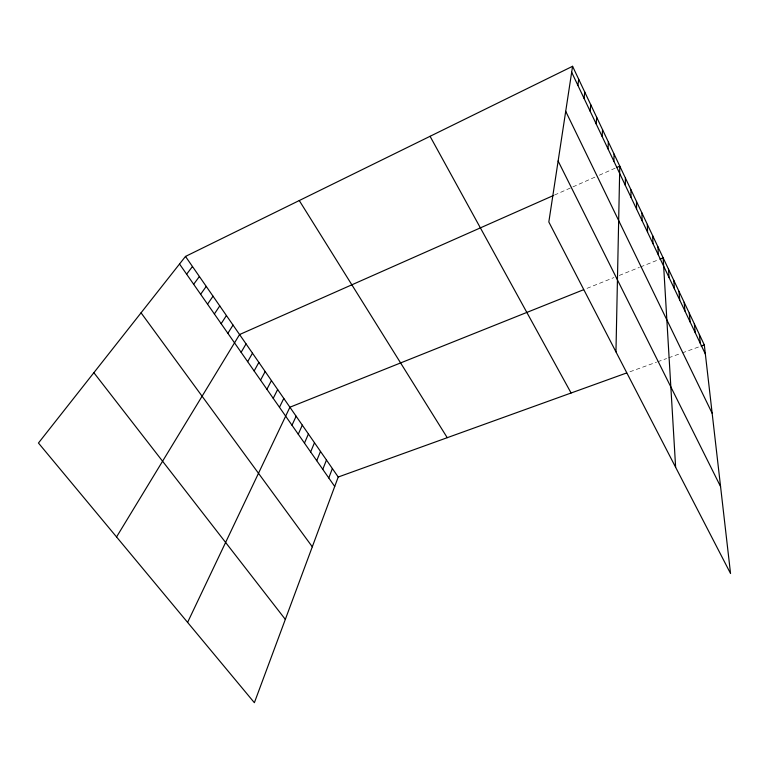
<?xml version="1.0" encoding="UTF-8"?>
<svg xmlns="http://www.w3.org/2000/svg" width="769" height="769" viewBox="0 0 769 769"><rect width="100%" height="100%" fill="white"/><g stroke="black" fill="none" stroke-linecap="round" stroke-linejoin="round"><path stroke-width="0.58" stroke-dasharray="3.85 2.88" d="M554.468 195.066L595.273 176.985M599.339 175.188L615.681 167.95M586.978 288.356L613.97 277.561M619.237 275.456L639.404 267.381M640.481 266.949L658.822 259.614M629.946 371.763L656.505 362.18M657.63 361.776L666.598 358.546M668.674 357.796L681.151 353.288M682.199 352.913L700.088 346.454"/><path stroke-width="1.15" d="M625.341 185.387L625.399 178.023M615.959 351.856L619.785 166.133L616.7 167.498M613.864 161.192L614.095 154.117M608.029 148.898L608.356 141.977M602.137 136.469L602.55 129.701M596.177 123.905L596.686 117.292M590.15 111.207L590.755 104.747M584.056 98.365L584.757 92.069M577.894 85.378L578.701 79.255M572.578 66.297L548.826 221.991L730.55 573.53L704.317 344.935L572.578 66.297L185.492 256.433L38.45 443.021L254.376 702.703L338.225 477.02L626.677 372.946M328.776 477.953L332.371 468.561M322.778 469.359L326.46 460.025M316.732 460.689L320.5 451.422M310.628 451.932L314.492 442.733M304.466 443.107L308.427 433.976M298.257 434.206L302.304 425.142M291.989 425.219L296.132 416.221M187.598 622.39L289.903 407.224L583.633 289.702M279.464 407.272L283.799 398.419M273.216 398.313L277.647 389.527M266.91 389.268L271.447 380.568M260.547 380.155L265.18 371.523M254.135 370.956L258.865 362.401M247.656 361.67L252.492 353.192M241.12 352.298L246.061 343.906M116.552 536.945L239.572 334.544L553.411 195.528M227.874 333.304L233.026 325.085M221.155 323.682L226.422 315.54M214.378 313.963L219.761 305.918M207.534 304.159L213.032 296.2M200.632 294.258L206.246 286.395M193.663 284.27L199.392 276.504M186.627 274.187L192.471 266.516M659.908 259.182L663.157 257.875L675.634 467.292M701.145 346.079L704.317 344.935M93.866 372.696L285.328 619.391M141.054 312.82L312.301 546.817M179.523 264.007L334.717 486.469M185.492 256.433L338.225 477.02M299.276 200.546L447.241 437.686M430.063 136.296L571.098 392.997M558.121 161.009L720.572 486.594M565.705 111.322L712.171 413.318M571.665 72.248L705.375 354.076M699.357 334.438L700.338 343.483M694.34 323.826L695.263 332.775M689.274 313.118L690.129 321.951M684.16 302.294L684.948 311.022M678.989 291.364L679.7 299.977M673.769 280.32L674.413 288.817M668.492 269.16L669.059 277.542M657.928 246.82L658.351 254.962M652.65 235.65L652.987 243.667M647.315 224.356L647.575 232.248M641.923 212.955L642.105 220.722M636.472 201.43L636.578 209.062M630.965 189.789L630.984 197.287"/></g></svg>
